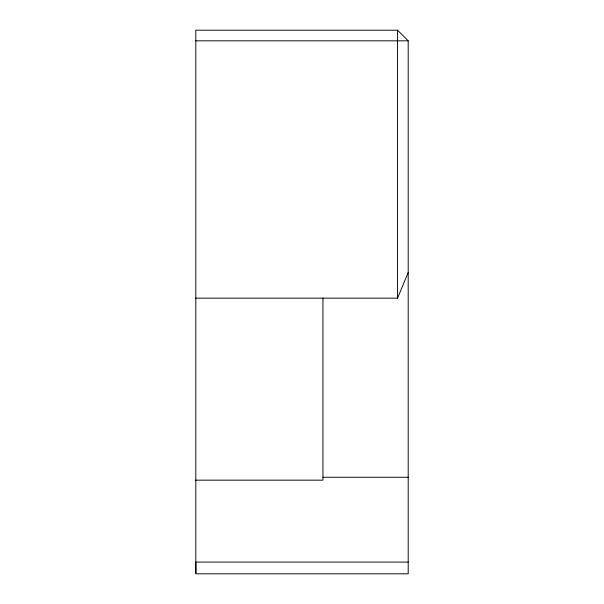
<?xml version="1.0" encoding="UTF-8"?>
<svg xmlns="http://www.w3.org/2000/svg" width="604" height="604" viewBox="0 0 604 604"><rect width="100%" height="100%" fill="white"/><g stroke="black" fill="none" stroke-linecap="round" stroke-linejoin="round"><path stroke-width="0.91" d="M195.802 298.157L397.568 298.157L408.198 272.487M397.568 30.2L195.802 30.2L195.802 573.8L408.198 573.8L408.198 40.83L397.568 30.2L397.568 298.157M195.802 40.83L408.198 40.83M322.944 477.258L408.198 477.258M195.802 480.165L322.944 480.165L322.944 298.157M408.198 562.082L195.802 562.082L195.998 572.902"/></g></svg>
